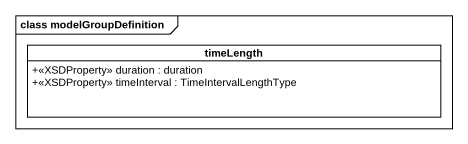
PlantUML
@startuml
mainframe class modelGroupDefinition
hide circle
hide empty members
skinparam classAttributeIconSize 0
class timeLength {
  +<<XSDProperty>> duration : duration
  +<<XSDProperty>> timeInterval : TimeIntervalLengthType
}
@enduml
